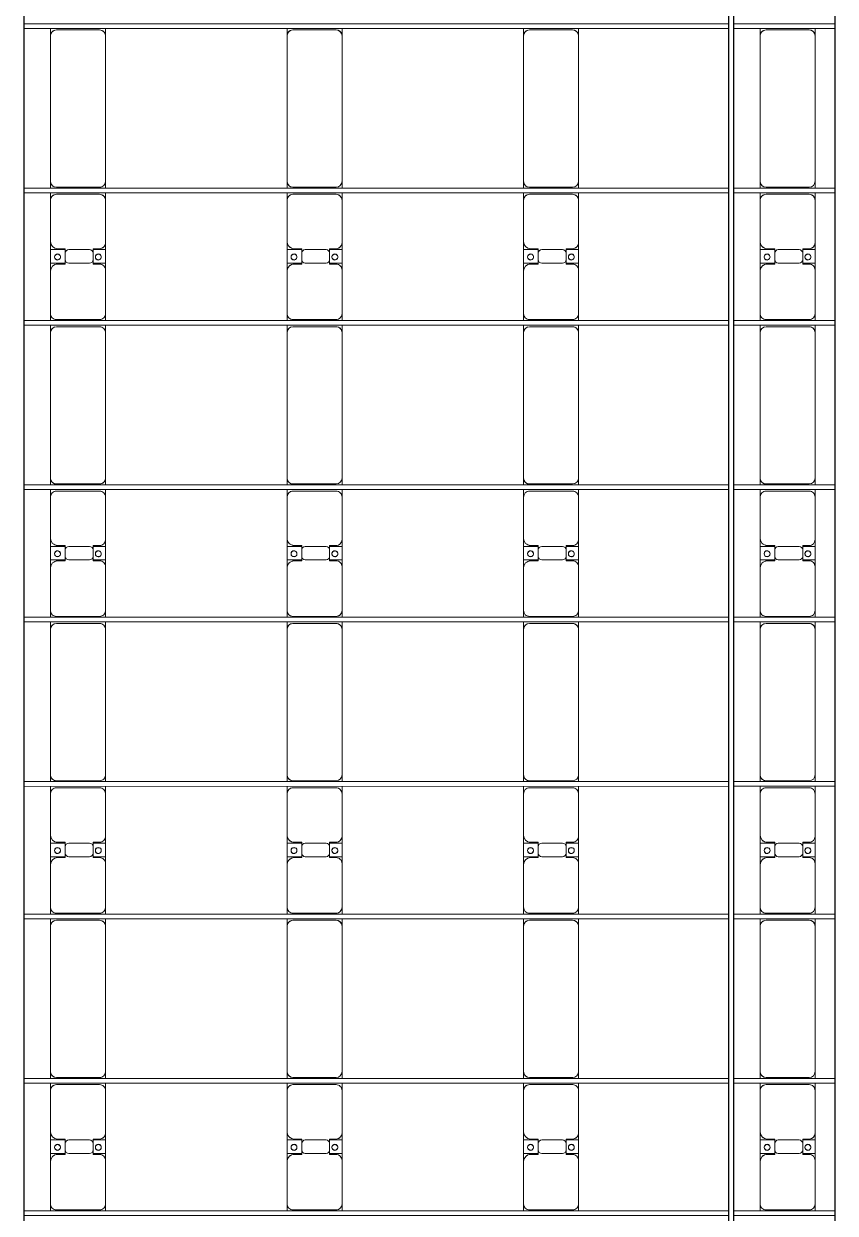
# Model space of a CAD drawing. Header units: millimetres. Extents: x -496478 to -186190, y -204059 to -87354.
# Drawn here: x -471192 to -464331, y -181249 to -171190 of the extents above; entities that cross this region are included whole.
import ezdxf

# ---------------------------------------------------------------- set-up
doc = ezdxf.new("R2010")
doc.units = ezdxf.units.MM
for name, color, linetype, lineweight in [('A-DETL-MBND', 5, 'Continuous', 9), ('A-GENM', 13, 'Continuous', 9), ('S-BEAM', 12, 'Continuous', 9)]:
    doc.layers.add(name, color=color, linetype=linetype, lineweight=lineweight)

# ---------------------------------------------------------------- blocks, each defined once
blk = doc.blocks.new('Dai phao do pin - DẢI PHAO ĐỠ PIN-24231-BỐ TRÍ KHUNG KẾT CẤU BÈ PIN 01')
at = {"layer": 'A-DETL-MBND', "color": 8}
for p, q in [((15773, 242), (15830, 242)), ((16190, 242), (15830, 242)), ((16190, 242), (16372, 242)), ((16258, 242), (16440, 242)), ((16258, 118), (16258, 242)), ((16372, 242), (16372, 118)), ((16790, 242), (16440, 242)), ((16790, 242), (16853, 242)), ((16893, 242), (16950, 242)), ((18180, 242), (16950, 242)), ((18185, 242), (18243, 242)), ((18283, 242), (18340, 242)), ((18700, 242), (18340, 242)), ((18700, 242), (18882, 242)), ((18768, 242), (18950, 242)), ((18768, 118), (18768, 242)), ((18882, 242), (18882, 118)), ((19300, 242), (18950, 242)), ((19300, 242), (19363, 242)), ((19403, 242), (19460, 242)), ((20690, 242), (19460, 242)), ((20690, 242), (20753, 242)), ((20793, 242), (20850, 242)), ((21210, 242), (20850, 242)), ((21210, 242), (21392, 242)), ((21278, 242), (21460, 242)), ((21278, 118), (21278, 242)), ((21392, 242), (21392, 118)), ((21810, 242), (21460, 242)), ((21810, 242), (21873, 242)), ((21913, 242), (21970, 242)), ((23200, 242), (21970, 242)), ((23200, 242), (23263, 242)), ((23304, 242), (23360, 242)), ((23720, 242), (23360, 242)), ((23720, 242), (23902, 242)), ((23788, 242), (23970, 242)), ((23788, 118), (23788, 242)), ((23902, 242), (23902, 118)), ((24320, 242), (23970, 242)), ((24320, 242), (24383, 242)), ((24423, 242), (24480, 242)), ((25710, 242), (24480, 242)), ((25710, 242), (25773, 242)), ((15780, 192), (15780, -173)), ((16250, 118), (16250, 182)), ((16342, 118), (16250, 118)), ((16380, 118), (16288, 118)), ((16380, 182), (16380, 118)), ((16840, -173), (16840, 192)), ((16900, 192), (16900, -173)), ((18230, -173), (18230, 192)), ((18290, 192), (18290, -173)), ((18760, 118), (18760, 182)), ((18852, 118), (18760, 118)), ((18890, 118), (18798, 118)), ((18890, 182), (18890, 118)), ((19350, -173), (19350, 192)), ((19410, 192), (19410, -173)), ((20740, -173), (20740, 192)), ((20800, 192), (20800, -173)), ((21270, 118), (21270, 182)), ((21362, 118), (21270, 118)), ((21400, 118), (21308, 118)), ((21400, 182), (21400, 118)), ((21860, -173), (21860, 192)), ((21920, 192), (21920, -173)), ((23250, -173), (23250, 192)), ((23310, 192), (23310, -173)), ((23780, 118), (23780, 182)), ((23872, 118), (23780, 118)), ((23910, 118), (23818, 118)), ((23910, 182), (23910, 118)), ((24370, -173), (24370, 192)), ((24430, 192), (24430, -173)), ((25760, -173), (25760, 192)), ((16258, 88), (16258, -88)), ((16372, -88), (16372, 88)), ((18768, 88), (18768, -88)), ((18882, -88), (18882, 88)), ((21278, 88), (21278, -88)), ((21392, -88), (21392, 88)), ((23788, 88), (23788, -88)), ((23902, -88), (23902, 88)), ((16250, -173), (16250, -118)), ((16250, -118), (16342, -118)), ((16258, -223), (16258, -118)), ((16288, -118), (16380, -118)), ((16372, -118), (16372, -223)), ((16380, -118), (16380, -173)), ((18760, -173), (18760, -118)), ((18760, -118), (18852, -118)), ((18768, -223), (18768, -118)), ((18798, -118), (18890, -118)), ((18882, -118), (18882, -223)), ((18890, -118), (18890, -173)), ((21270, -173), (21270, -118)), ((21270, -118), (21362, -118)), ((21278, -223), (21278, -118)), ((21308, -118), (21400, -118)), ((21392, -118), (21392, -223)), ((21400, -118), (21400, -173)), ((23780, -173), (23780, -118)), ((23780, -118), (23872, -118)), ((23788, -223), (23788, -118)), ((23818, -118), (23910, -118)), ((23902, -118), (23902, -223)), ((23910, -118), (23910, -173)), ((15830, -223), (15773, -223)), ((15830, -223), (16200, -223)), ((16372, -223), (16200, -223)), ((16430, -223), (16258, -223)), ((16430, -223), (16790, -223)), ((16853, -223), (16790, -223)), ((16950, -223), (16893, -223)), ((16950, -223), (18180, -223)), ((18243, -223), (18185, -223)), ((18340, -223), (18283, -223)), ((18340, -223), (18710, -223)), ((18882, -223), (18710, -223)), ((18940, -223), (18768, -223)), ((18940, -223), (19300, -223)), ((19363, -223), (19300, -223)), ((19460, -223), (19403, -223)), ((19460, -223), (20690, -223)), ((20753, -223), (20690, -223)), ((20850, -223), (20793, -223)), ((20850, -223), (21220, -223)), ((21392, -223), (21220, -223)), ((21450, -223), (21278, -223)), ((21450, -223), (21810, -223)), ((21873, -223), (21810, -223)), ((21970, -223), (21913, -223)), ((21970, -223), (23200, -223)), ((23263, -223), (23200, -223)), ((23360, -223), (23304, -223)), ((23360, -223), (23730, -223)), ((23902, -223), (23730, -223)), ((23960, -223), (23788, -223)), ((23960, -223), (24320, -223)), ((24383, -223), (24320, -223)), ((24480, -223), (24423, -223)), ((24480, -223), (25710, -223)), ((25773, -223), (25710, -223))]:
    blk.add_line(p, q, dxfattribs=at)
for centre, radius, start, end in [((15830, 192), 50, 90, 180), ((15830, 192), 50, 135, 180), ((16190, 182), 60, 360, 90), ((16190, 182), 60, 360, 45), ((16309, 183), 25, 0, 180), ((16311, 183), 25, 0, 180), ((16440, 182), 60, 90, 180), ((16440, 182), 60, 135, 180), ((16790, 192), 50, 0, 90), ((16790, 192), 50, 0, 45), ((16950, 192), 50, 90, 180), ((16950, 192), 50, 105, 180), ((18180, 192), 50, 360, 90), ((18180, 192), 50, 15, 84.2874), ((18340, 192), 50, 90, 180), ((18340, 192), 50, 135, 180), ((18700, 182), 60, 0, 90), ((18700, 182), 60, 0, 45), ((18819, 183), 25, 0, 180), ((18821, 183), 25, 0, 180), ((18950, 182), 60, 90, 180), ((18950, 182), 60, 135, 180), ((19300, 192), 50, 0, 90), ((19300, 192), 50, 0, 45), ((19460, 192), 50, 90, 180), ((19460, 192), 50, 105, 180), ((20690, 192), 50, 0, 90), ((20690, 192), 50, 15, 90), ((20850, 192), 50, 90, 180), ((20850, 192), 50, 135, 180), ((21210, 182), 60, 0, 90), ((21210, 182), 60, 0, 45), ((21329, 183), 25, 360, 180), ((21331, 183), 25, 0, 180), ((21460, 182), 60, 90, 180), ((21460, 182), 60, 135, 180), ((21810, 192), 50, 0, 90), ((21810, 192), 50, 0, 45), ((21970, 192), 50, 90, 180), ((21970, 192), 50, 105, 180), ((23200, 192), 50, 360, 90), ((23200, 192), 50, 15, 90), ((23360, 192), 50, 90, 180), ((23360, 192), 50, 135, 180), ((23720, 182), 60, 360, 90), ((23720, 182), 60, 360, 45), ((23839, 183), 25, 360, 180), ((23841, 183), 25, 360, 180), ((23970, 182), 60, 90, 180), ((23970, 182), 60, 135, 180), ((24320, 192), 50, 360, 90), ((24320, 192), 50, 360, 45), ((24480, 192), 50, 90, 180), ((24480, 192), 50, 105, 180), ((25710, 192), 50, 360, 90), ((25710, 192), 50, 15, 90), ((16288, 88), 30, 90, 180), ((16309, 183), 25, 180, 360), ((16311, 183), 25, 180, 0), ((16311, 183), 25, 180, 195), ((16342, 88), 30, 360, 90), ((18798, 88), 30, 90, 180), ((18819, 183), 25, 180, 0), ((18821, 183), 25, 180, 360), ((18821, 183), 25, 180, 195), ((18852, 88), 30, 0, 90), ((21308, 88), 30, 90, 180), ((21329, 183), 25, 180, 360), ((21331, 183), 25, 180, 0), ((21331, 183), 25, 180, 195), ((21362, 88), 30, 0, 90), ((23818, 88), 30, 90, 180), ((23839, 183), 25, 180, 0), ((23841, 183), 25, 180, 0), ((23841, 183), 25, 180, 195), ((23872, 88), 30, 0, 90), ((16288, -88), 30, 180, 270), ((16342, -88), 30, 270, 0), ((18798, -88), 30, 180, 270), ((18852, -88), 30, 270, 0), ((21308, -88), 30, 180, 270), ((21362, -88), 30, 270, 0), ((23818, -88), 30, 180, 270), ((23872, -88), 30, 270, 0), ((15830, -173), 50, 180, 270), ((15830, -173), 50, 180, 225), ((16200, -173), 50, 270, 360), ((16200, -173), 50, 315, 360), ((16309, -162), 25, 0, 180), ((16309, -162), 25, 180, 360), ((16311, -162), 25, 360, 180), ((16311, -162), 25, 120, 180), ((16311, -162), 25, 180, 0), ((16311, -162), 25, 75, 105), ((16309, -162), 25, 75, 90), ((16309, -162), 25, 30, 45), ((16309, -162), 25, 0, 15), ((16430, -173), 50, 180, 270), ((16430, -173), 50, 180, 225), ((16790, -173), 50, 270, 0), ((16790, -173), 50, 315, 360), ((16950, -173), 50, 180, 270), ((16950, -173), 50, 180, 270), ((18180, -173), 50, 270, 360), ((18180, -173), 50, 285, 360), ((18340, -173), 50, 180, 270), ((18340, -173), 50, 180, 225), ((18710, -173), 50, 270, 0), ((18710, -173), 50, 315, 0), ((18819, -162), 25, 0, 180), ((18819, -162), 25, 180, 0), ((18821, -162), 25, 0, 180), ((18821, -162), 25, 120, 180), ((18821, -162), 25, 180, 360), ((18821, -162), 25, 75, 105), ((18819, -162), 25, 75, 90), ((18819, -162), 25, 30, 45), ((18819, -162), 25, 0, 15), ((18940, -173), 50, 180, 270), ((18940, -173), 50, 180, 225), ((19300, -173), 50, 270, 360), ((19300, -173), 50, 315, 360), ((19460, -173), 50, 180, 270), ((19460, -173), 50, 180, 270), ((20690, -173), 50, 270, 0), ((20690, -173), 50, 285, 0), ((20850, -173), 50, 180, 270), ((20850, -173), 50, 180, 225), ((21220, -173), 50, 270, 0), ((21220, -173), 50, 315, 0), ((21329, -162), 25, 360, 180), ((21329, -162), 25, 180, 0), ((21331, -162), 25, 360, 180), ((21331, -162), 25, 120, 180), ((21331, -162), 25, 180, 0), ((21331, -162), 25, 75, 105), ((21329, -162), 25, 75, 90), ((21329, -162), 25, 30, 45), ((21329, -162), 25, 360, 15), ((21450, -173), 50, 180, 270), ((21450, -173), 50, 180, 225), ((21810, -173), 50, 270, 0), ((21810, -173), 50, 315, 0), ((21970, -173), 50, 180, 270), ((21970, -173), 50, 180, 270), ((23200, -173), 50, 270, 0), ((23200, -173), 50, 285, 360), ((23360, -173), 50, 180, 270), ((23360, -173), 50, 180, 225), ((23730, -173), 50, 270, 0), ((23730, -173), 50, 315, 0), ((23839, -162), 25, 360, 180), ((23839, -162), 25, 180, 0), ((23841, -162), 25, 360, 180), ((23841, -162), 25, 120, 180), ((23841, -162), 25, 180, 0), ((23841, -162), 25, 75, 105), ((23839, -162), 25, 75, 90), ((23839, -162), 25, 30, 45), ((23839, -162), 25, 360, 15), ((23960, -173), 50, 180, 270), ((23960, -173), 50, 180, 225), ((24320, -173), 50, 270, 360), ((24320, -173), 50, 315, 360), ((24480, -173), 50, 180, 270), ((24480, -173), 50, 180, 270), ((25710, -173), 50, 270, 360), ((25710, -173), 50, 285, 0)]:
    blk.add_arc(centre, radius, start, end, dxfattribs=at)
blk = doc.blocks.new('Dai phao do pin - DẢI PHAO ĐỠ PIN-V108-BỐ TRÍ KHUNG KẾT CẤU BÈ PIN 01')
at = {"layer": 'A-DETL-MBND', "color": 8}
for p, q in [((15773, 242), (15830, 242)), ((16190, 242), (15830, 242)), ((16190, 242), (16372, 242)), ((16258, 242), (16440, 242)), ((16258, 118), (16258, 242)), ((16372, 242), (16372, 118)), ((16790, 242), (16440, 242)), ((16790, 242), (16853, 242)), ((16893, 242), (16950, 242)), ((18180, 242), (16950, 242)), ((18185, 242), (18243, 242)), ((18283, 242), (18340, 242)), ((18700, 242), (18340, 242)), ((18700, 242), (18882, 242)), ((18768, 242), (18950, 242)), ((18768, 118), (18768, 242)), ((18882, 242), (18882, 118)), ((19300, 242), (18950, 242)), ((19300, 242), (19363, 242)), ((19403, 242), (19460, 242)), ((20690, 242), (19460, 242)), ((20690, 242), (20753, 242)), ((20793, 242), (20850, 242)), ((21210, 242), (20850, 242)), ((21210, 242), (21392, 242)), ((21278, 242), (21460, 242)), ((21278, 118), (21278, 242)), ((21392, 242), (21392, 118)), ((21810, 242), (21460, 242)), ((21810, 242), (21873, 242)), ((21913, 242), (21970, 242)), ((23200, 242), (21970, 242)), ((23200, 242), (23263, 242)), ((23304, 242), (23360, 242)), ((23720, 242), (23360, 242)), ((23720, 242), (23902, 242)), ((23788, 242), (23970, 242)), ((23788, 118), (23788, 242)), ((23902, 242), (23902, 118)), ((24320, 242), (23970, 242)), ((24320, 242), (24383, 242)), ((24423, 242), (24480, 242)), ((25710, 242), (24480, 242)), ((25710, 242), (25773, 242)), ((15780, 192), (15780, -173)), ((16250, 118), (16250, 182)), ((16342, 118), (16250, 118)), ((16380, 118), (16288, 118)), ((16380, 182), (16380, 118)), ((16840, -173), (16840, 192)), ((16900, 192), (16900, -173)), ((18230, -173), (18230, 192)), ((18290, 192), (18290, -173)), ((18760, 118), (18760, 182)), ((18852, 118), (18760, 118)), ((18890, 118), (18798, 118)), ((18890, 182), (18890, 118)), ((19350, -173), (19350, 192)), ((19410, 192), (19410, -173)), ((20740, -173), (20740, 192)), ((20800, 192), (20800, -173)), ((21270, 118), (21270, 182)), ((21362, 118), (21270, 118)), ((21400, 118), (21308, 118)), ((21400, 182), (21400, 118)), ((21860, -173), (21860, 192)), ((21920, 192), (21920, -173)), ((23250, -173), (23250, 192)), ((23310, 192), (23310, -173)), ((23780, 118), (23780, 182)), ((23872, 118), (23780, 118)), ((23910, 118), (23818, 118)), ((23910, 182), (23910, 118)), ((24370, -173), (24370, 192)), ((24430, 192), (24430, -173)), ((25760, -173), (25760, 192)), ((16258, 88), (16258, -88)), ((16372, -88), (16372, 88)), ((18768, 88), (18768, -88)), ((18882, -88), (18882, 88)), ((21278, 88), (21278, -88)), ((21392, -88), (21392, 88)), ((23788, 88), (23788, -88)), ((23902, -88), (23902, 88)), ((16250, -173), (16250, -118)), ((16250, -118), (16342, -118)), ((16258, -223), (16258, -118)), ((16288, -118), (16380, -118)), ((16372, -118), (16372, -223)), ((16380, -118), (16380, -173)), ((18760, -173), (18760, -118)), ((18760, -118), (18852, -118)), ((18768, -223), (18768, -118)), ((18798, -118), (18890, -118)), ((18882, -118), (18882, -223)), ((18890, -118), (18890, -173)), ((21270, -173), (21270, -118)), ((21270, -118), (21362, -118)), ((21278, -223), (21278, -118)), ((21308, -118), (21400, -118)), ((21392, -118), (21392, -223)), ((21400, -118), (21400, -173)), ((23780, -173), (23780, -118)), ((23780, -118), (23872, -118)), ((23788, -223), (23788, -118)), ((23818, -118), (23910, -118)), ((23902, -118), (23902, -223)), ((23910, -118), (23910, -173)), ((15830, -223), (15773, -223)), ((15830, -223), (16200, -223)), ((16372, -223), (16200, -223)), ((16430, -223), (16258, -223)), ((16430, -223), (16790, -223)), ((16853, -223), (16790, -223)), ((16950, -223), (16893, -223)), ((16950, -223), (18180, -223)), ((18243, -223), (18185, -223)), ((18340, -223), (18283, -223)), ((18340, -223), (18710, -223)), ((18882, -223), (18710, -223)), ((18940, -223), (18768, -223)), ((18940, -223), (19300, -223)), ((19363, -223), (19300, -223)), ((19460, -223), (19403, -223)), ((19460, -223), (20690, -223)), ((20753, -223), (20690, -223)), ((20850, -223), (20793, -223)), ((20850, -223), (21220, -223)), ((21392, -223), (21220, -223)), ((21450, -223), (21278, -223)), ((21450, -223), (21810, -223)), ((21873, -223), (21810, -223)), ((21970, -223), (21913, -223)), ((21970, -223), (23200, -223)), ((23263, -223), (23200, -223)), ((23360, -223), (23304, -223)), ((23360, -223), (23730, -223)), ((23902, -223), (23730, -223)), ((23960, -223), (23788, -223)), ((23960, -223), (24320, -223)), ((24383, -223), (24320, -223)), ((24480, -223), (24423, -223)), ((24480, -223), (25710, -223)), ((25773, -223), (25710, -223))]:
    blk.add_line(p, q, dxfattribs=at)
for centre, radius, start, end in [((15830, 192), 50, 90, 180), ((15830, 192), 50, 135, 180), ((16190, 182), 60, 360, 90), ((16190, 182), 60, 360, 45), ((16309, 183), 25, 0, 180), ((16311, 183), 25, 0, 180), ((16440, 182), 60, 90, 180), ((16440, 182), 60, 135, 180), ((16790, 192), 50, 0, 90), ((16790, 192), 50, 0, 45), ((16950, 192), 50, 90, 180), ((16950, 192), 50, 105, 180), ((18180, 192), 50, 360, 90), ((18180, 192), 50, 15, 84.2567), ((18340, 192), 50, 90, 180), ((18340, 192), 50, 135, 180), ((18700, 182), 60, 0, 90), ((18700, 182), 60, 0, 45), ((18819, 183), 25, 0, 180), ((18821, 183), 25, 0, 180), ((18950, 182), 60, 90, 180), ((18950, 182), 60, 135, 180), ((19300, 192), 50, 0, 90), ((19300, 192), 50, 0, 45), ((19460, 192), 50, 90, 180), ((19460, 192), 50, 105, 180), ((20690, 192), 50, 0, 90), ((20690, 192), 50, 15, 90), ((20850, 192), 50, 90, 180), ((20850, 192), 50, 135, 180), ((21210, 182), 60, 0, 90), ((21210, 182), 60, 0, 45), ((21329, 183), 25, 360, 180), ((21331, 183), 25, 0, 180), ((21460, 182), 60, 90, 180), ((21460, 182), 60, 135, 180), ((21810, 192), 50, 0, 90), ((21810, 192), 50, 0, 45), ((21970, 192), 50, 90, 180), ((21970, 192), 50, 105, 180), ((23200, 192), 50, 360, 90), ((23200, 192), 50, 15, 90), ((23360, 192), 50, 90, 180), ((23360, 192), 50, 135, 180), ((23720, 182), 60, 360, 90), ((23720, 182), 60, 360, 45), ((23839, 183), 25, 360, 180), ((23841, 183), 25, 360, 180), ((23970, 182), 60, 90, 180), ((23970, 182), 60, 135, 180), ((24320, 192), 50, 360, 90), ((24320, 192), 50, 360, 45), ((24480, 192), 50, 90, 180), ((24480, 192), 50, 105, 180), ((25710, 192), 50, 360, 90), ((25710, 192), 50, 15, 90), ((16288, 88), 30, 90, 180), ((16309, 183), 25, 180, 360), ((16311, 183), 25, 180, 0), ((16311, 183), 25, 180, 195), ((16342, 88), 30, 360, 90), ((18798, 88), 30, 90, 180), ((18819, 183), 25, 180, 0), ((18821, 183), 25, 180, 360), ((18821, 183), 25, 180, 195), ((18852, 88), 30, 0, 90), ((21308, 88), 30, 90, 180), ((21329, 183), 25, 180, 360), ((21331, 183), 25, 180, 0), ((21331, 183), 25, 180, 195), ((21362, 88), 30, 0, 90), ((23818, 88), 30, 90, 180), ((23839, 183), 25, 180, 0), ((23841, 183), 25, 180, 0), ((23841, 183), 25, 180, 195), ((23872, 88), 30, 0, 90), ((16288, -88), 30, 180, 270), ((16342, -88), 30, 270, 0), ((18798, -88), 30, 180, 270), ((18852, -88), 30, 270, 0), ((21308, -88), 30, 180, 270), ((21362, -88), 30, 270, 0), ((23818, -88), 30, 180, 270), ((23872, -88), 30, 270, 0), ((15830, -173), 50, 180, 270), ((15830, -173), 50, 180, 225), ((16200, -173), 50, 270, 360), ((16200, -173), 50, 315, 360), ((16309, -162), 25, 0, 180), ((16309, -162), 25, 180, 360), ((16311, -162), 25, 360, 180), ((16311, -162), 25, 120, 180), ((16311, -162), 25, 180, 0), ((16311, -162), 25, 75, 105), ((16309, -162), 25, 75, 90), ((16309, -162), 25, 30, 45), ((16309, -162), 25, 0, 15), ((16430, -173), 50, 180, 270), ((16430, -173), 50, 180, 225), ((16790, -173), 50, 270, 0), ((16790, -173), 50, 315, 360), ((16950, -173), 50, 180, 270), ((16950, -173), 50, 180, 270), ((18180, -173), 50, 270, 360), ((18180, -173), 50, 285, 360), ((18340, -173), 50, 180, 270), ((18340, -173), 50, 180, 225), ((18710, -173), 50, 270, 0), ((18710, -173), 50, 315, 0), ((18819, -162), 25, 0, 180), ((18819, -162), 25, 180, 0), ((18821, -162), 25, 0, 180), ((18821, -162), 25, 120, 180), ((18821, -162), 25, 180, 360), ((18821, -162), 25, 75, 105), ((18819, -162), 25, 75, 90), ((18819, -162), 25, 30, 45), ((18819, -162), 25, 0, 15), ((18940, -173), 50, 180, 270), ((18940, -173), 50, 180, 225), ((19300, -173), 50, 270, 360), ((19300, -173), 50, 315, 360), ((19460, -173), 50, 180, 270), ((19460, -173), 50, 180, 270), ((20690, -173), 50, 270, 0), ((20690, -173), 50, 285, 0), ((20850, -173), 50, 180, 270), ((20850, -173), 50, 180, 225), ((21220, -173), 50, 270, 0), ((21220, -173), 50, 315, 0), ((21329, -162), 25, 360, 180), ((21329, -162), 25, 180, 0), ((21331, -162), 25, 360, 180), ((21331, -162), 25, 120, 180), ((21331, -162), 25, 180, 0), ((21331, -162), 25, 75, 105), ((21329, -162), 25, 75, 90), ((21329, -162), 25, 30, 45), ((21329, -162), 25, 360, 15), ((21450, -173), 50, 180, 270), ((21450, -173), 50, 180, 225), ((21810, -173), 50, 270, 0), ((21810, -173), 50, 315, 0), ((21970, -173), 50, 180, 270), ((21970, -173), 50, 180, 270), ((23200, -173), 50, 270, 0), ((23200, -173), 50, 285, 360), ((23360, -173), 50, 180, 270), ((23360, -173), 50, 180, 225), ((23730, -173), 50, 270, 0), ((23730, -173), 50, 315, 0), ((23839, -162), 25, 360, 180), ((23839, -162), 25, 180, 0), ((23841, -162), 25, 360, 180), ((23841, -162), 25, 120, 180), ((23841, -162), 25, 180, 0), ((23841, -162), 25, 75, 105), ((23839, -162), 25, 75, 90), ((23839, -162), 25, 30, 45), ((23839, -162), 25, 360, 15), ((23960, -173), 50, 180, 270), ((23960, -173), 50, 180, 225), ((24320, -173), 50, 270, 360), ((24320, -173), 50, 315, 360), ((24480, -173), 50, 180, 270), ((24480, -173), 50, 180, 270), ((25710, -173), 50, 270, 360), ((25710, -173), 50, 285, 0)]:
    blk.add_arc(centre, radius, start, end, dxfattribs=at)
blk = doc.blocks.new('Dai phao do pin - DẢI PHAO ĐỠ PIN-V109-BỐ TRÍ KHUNG KẾT CẤU BÈ PIN 01')
at = {"layer": 'A-DETL-MBND', "color": 8}
for p, q in [((15773, 242), (15830, 242)), ((16190, 242), (15830, 242)), ((16190, 242), (16372, 242)), ((16258, 242), (16440, 242)), ((16258, 118), (16258, 242)), ((16372, 242), (16372, 118)), ((16790, 242), (16440, 242)), ((16790, 242), (16853, 242)), ((16893, 242), (16950, 242)), ((18180, 242), (16950, 242)), ((18185, 242), (18243, 242)), ((18283, 242), (18340, 242)), ((18700, 242), (18340, 242)), ((18700, 242), (18882, 242)), ((18768, 242), (18950, 242)), ((18768, 118), (18768, 242)), ((18882, 242), (18882, 118)), ((19300, 242), (18950, 242)), ((19300, 242), (19363, 242)), ((19403, 242), (19460, 242)), ((20690, 242), (19460, 242)), ((20690, 242), (20753, 242)), ((20793, 242), (20850, 242)), ((21210, 242), (20850, 242)), ((21210, 242), (21392, 242)), ((21278, 242), (21460, 242)), ((21278, 118), (21278, 242)), ((21392, 242), (21392, 118)), ((21810, 242), (21460, 242)), ((21810, 242), (21873, 242)), ((21913, 242), (21970, 242)), ((23200, 242), (21970, 242)), ((23200, 242), (23263, 242)), ((23304, 242), (23360, 242)), ((23720, 242), (23360, 242)), ((23720, 242), (23902, 242)), ((23788, 242), (23970, 242)), ((23788, 118), (23788, 242)), ((23902, 242), (23902, 118)), ((24320, 242), (23970, 242)), ((24320, 242), (24383, 242)), ((24423, 242), (24480, 242)), ((25710, 242), (24480, 242)), ((25710, 242), (25773, 242)), ((15780, 192), (15780, -173)), ((16250, 118), (16250, 182)), ((16342, 118), (16250, 118)), ((16380, 118), (16288, 118)), ((16380, 182), (16380, 118)), ((16840, -173), (16840, 192)), ((16900, 192), (16900, -173)), ((18230, -173), (18230, 192)), ((18290, 192), (18290, -173)), ((18760, 118), (18760, 182)), ((18852, 118), (18760, 118)), ((18890, 118), (18798, 118)), ((18890, 182), (18890, 118)), ((19350, -173), (19350, 192)), ((19410, 192), (19410, -173)), ((20740, -173), (20740, 192)), ((20800, 192), (20800, -173)), ((21270, 118), (21270, 182)), ((21362, 118), (21270, 118)), ((21400, 118), (21308, 118)), ((21400, 182), (21400, 118)), ((21860, -173), (21860, 192)), ((21920, 192), (21920, -173)), ((23250, -173), (23250, 192)), ((23310, 192), (23310, -173)), ((23780, 118), (23780, 182)), ((23872, 118), (23780, 118)), ((23910, 118), (23818, 118)), ((23910, 182), (23910, 118)), ((24370, -173), (24370, 192)), ((24430, 192), (24430, -173)), ((25760, -173), (25760, 192)), ((16258, 88), (16258, -88)), ((16372, -88), (16372, 88)), ((18768, 88), (18768, -88)), ((18882, -88), (18882, 88)), ((21278, 88), (21278, -88)), ((21392, -88), (21392, 88)), ((23788, 88), (23788, -88)), ((23902, -88), (23902, 88)), ((16250, -173), (16250, -118)), ((16250, -118), (16342, -118)), ((16258, -223), (16258, -118)), ((16288, -118), (16380, -118)), ((16372, -118), (16372, -223)), ((16380, -118), (16380, -173)), ((18760, -173), (18760, -118)), ((18760, -118), (18852, -118)), ((18768, -223), (18768, -118)), ((18798, -118), (18890, -118)), ((18882, -118), (18882, -223)), ((18890, -118), (18890, -173)), ((21270, -173), (21270, -118)), ((21270, -118), (21362, -118)), ((21278, -223), (21278, -118)), ((21308, -118), (21400, -118)), ((21392, -118), (21392, -223)), ((21400, -118), (21400, -173)), ((23780, -173), (23780, -118)), ((23780, -118), (23872, -118)), ((23788, -223), (23788, -118)), ((23818, -118), (23910, -118)), ((23902, -118), (23902, -223)), ((23910, -118), (23910, -173)), ((15830, -223), (15773, -223)), ((15830, -223), (16200, -223)), ((16372, -223), (16200, -223)), ((16430, -223), (16258, -223)), ((16430, -223), (16790, -223)), ((16853, -223), (16790, -223)), ((16950, -223), (16893, -223)), ((16950, -223), (18180, -223)), ((18243, -223), (18185, -223)), ((18340, -223), (18283, -223)), ((18340, -223), (18710, -223)), ((18882, -223), (18710, -223)), ((18940, -223), (18768, -223)), ((18940, -223), (19300, -223)), ((19363, -223), (19300, -223)), ((19460, -223), (19403, -223)), ((19460, -223), (20690, -223)), ((20753, -223), (20690, -223)), ((20850, -223), (20793, -223)), ((20850, -223), (21220, -223)), ((21392, -223), (21220, -223)), ((21450, -223), (21278, -223)), ((21450, -223), (21810, -223)), ((21873, -223), (21810, -223)), ((21970, -223), (21913, -223)), ((21970, -223), (23200, -223)), ((23263, -223), (23200, -223)), ((23360, -223), (23304, -223)), ((23360, -223), (23730, -223)), ((23902, -223), (23730, -223)), ((23960, -223), (23788, -223)), ((23960, -223), (24320, -223)), ((24383, -223), (24320, -223)), ((24480, -223), (24423, -223)), ((24480, -223), (25710, -223)), ((25773, -223), (25710, -223))]:
    blk.add_line(p, q, dxfattribs=at)
for centre, radius, start, end in [((15830, 192), 50, 90, 180), ((15830, 192), 50, 135, 180), ((16190, 182), 60, 360, 90), ((16190, 182), 60, 360, 45), ((16309, 183), 25, 0, 180), ((16311, 183), 25, 0, 180), ((16440, 182), 60, 90, 180), ((16440, 182), 60, 135, 180), ((16790, 192), 50, 0, 90), ((16790, 192), 50, 0, 45), ((16950, 192), 50, 90, 180), ((16950, 192), 50, 105, 180), ((18180, 192), 50, 360, 90), ((18180, 192), 50, 15, 84.226), ((18340, 192), 50, 90, 180), ((18340, 192), 50, 135, 180), ((18700, 182), 60, 0, 90), ((18700, 182), 60, 0, 45), ((18819, 183), 25, 0, 180), ((18821, 183), 25, 0, 180), ((18950, 182), 60, 90, 180), ((18950, 182), 60, 135, 180), ((19300, 192), 50, 0, 90), ((19300, 192), 50, 0, 45), ((19460, 192), 50, 90, 180), ((19460, 192), 50, 105, 180), ((20690, 192), 50, 0, 90), ((20690, 192), 50, 15, 90), ((20850, 192), 50, 90, 180), ((20850, 192), 50, 135, 180), ((21210, 182), 60, 0, 90), ((21210, 182), 60, 0, 45), ((21329, 183), 25, 360, 180), ((21331, 183), 25, 0, 180), ((21460, 182), 60, 90, 180), ((21460, 182), 60, 135, 180), ((21810, 192), 50, 0, 90), ((21810, 192), 50, 0, 45), ((21970, 192), 50, 90, 180), ((21970, 192), 50, 105, 180), ((23200, 192), 50, 360, 90), ((23200, 192), 50, 15, 90), ((23360, 192), 50, 90, 180), ((23360, 192), 50, 135, 180), ((23720, 182), 60, 360, 90), ((23720, 182), 60, 360, 45), ((23839, 183), 25, 360, 180), ((23841, 183), 25, 360, 180), ((23970, 182), 60, 90, 180), ((23970, 182), 60, 135, 180), ((24320, 192), 50, 360, 90), ((24320, 192), 50, 360, 45), ((24480, 192), 50, 90, 180), ((24480, 192), 50, 105, 180), ((25710, 192), 50, 360, 90), ((25710, 192), 50, 15, 90), ((16288, 88), 30, 90, 180), ((16309, 183), 25, 180, 360), ((16311, 183), 25, 180, 0), ((16311, 183), 25, 180, 195), ((16342, 88), 30, 360, 90), ((18798, 88), 30, 90, 180), ((18819, 183), 25, 180, 0), ((18821, 183), 25, 180, 360), ((18821, 183), 25, 180, 195), ((18852, 88), 30, 0, 90), ((21308, 88), 30, 90, 180), ((21329, 183), 25, 180, 360), ((21331, 183), 25, 180, 0), ((21331, 183), 25, 180, 195), ((21362, 88), 30, 0, 90), ((23818, 88), 30, 90, 180), ((23839, 183), 25, 180, 0), ((23841, 183), 25, 180, 0), ((23841, 183), 25, 180, 195), ((23872, 88), 30, 0, 90), ((16288, -88), 30, 180, 270), ((16342, -88), 30, 270, 0), ((18798, -88), 30, 180, 270), ((18852, -88), 30, 270, 0), ((21308, -88), 30, 180, 270), ((21362, -88), 30, 270, 0), ((23818, -88), 30, 180, 270), ((23872, -88), 30, 270, 0), ((15830, -173), 50, 180, 270), ((15830, -173), 50, 180, 225), ((16200, -173), 50, 270, 360), ((16200, -173), 50, 315, 360), ((16309, -162), 25, 0, 180), ((16309, -162), 25, 180, 360), ((16311, -162), 25, 360, 180), ((16311, -162), 25, 120, 180), ((16311, -162), 25, 180, 0), ((16311, -162), 25, 75, 105), ((16309, -162), 25, 75, 90), ((16309, -162), 25, 30, 45), ((16309, -162), 25, 0, 15), ((16430, -173), 50, 180, 270), ((16430, -173), 50, 180, 225), ((16790, -173), 50, 270, 0), ((16790, -173), 50, 315, 360), ((16950, -173), 50, 180, 270), ((16950, -173), 50, 180, 270), ((18180, -173), 50, 270, 360), ((18180, -173), 50, 285, 360), ((18340, -173), 50, 180, 270), ((18340, -173), 50, 180, 225), ((18710, -173), 50, 270, 0), ((18710, -173), 50, 315, 0), ((18819, -162), 25, 0, 180), ((18819, -162), 25, 180, 0), ((18821, -162), 25, 0, 180), ((18821, -162), 25, 120, 180), ((18821, -162), 25, 180, 360), ((18821, -162), 25, 75, 105), ((18819, -162), 25, 75, 90), ((18819, -162), 25, 30, 45), ((18819, -162), 25, 0, 15), ((18940, -173), 50, 180, 270), ((18940, -173), 50, 180, 225), ((19300, -173), 50, 270, 360), ((19300, -173), 50, 315, 360), ((19460, -173), 50, 180, 270), ((19460, -173), 50, 180, 270), ((20690, -173), 50, 270, 0), ((20690, -173), 50, 285, 0), ((20850, -173), 50, 180, 270), ((20850, -173), 50, 180, 225), ((21220, -173), 50, 270, 0), ((21220, -173), 50, 315, 0), ((21329, -162), 25, 360, 180), ((21329, -162), 25, 180, 0), ((21331, -162), 25, 360, 180), ((21331, -162), 25, 120, 180), ((21331, -162), 25, 180, 0), ((21331, -162), 25, 75, 105), ((21329, -162), 25, 75, 90), ((21329, -162), 25, 30, 45), ((21329, -162), 25, 360, 15), ((21450, -173), 50, 180, 270), ((21450, -173), 50, 180, 225), ((21810, -173), 50, 270, 0), ((21810, -173), 50, 315, 0), ((21970, -173), 50, 180, 270), ((21970, -173), 50, 180, 270), ((23200, -173), 50, 270, 0), ((23200, -173), 50, 285, 360), ((23360, -173), 50, 180, 270), ((23360, -173), 50, 180, 225), ((23730, -173), 50, 270, 0), ((23730, -173), 50, 315, 0), ((23839, -162), 25, 360, 180), ((23839, -162), 25, 180, 0), ((23841, -162), 25, 360, 180), ((23841, -162), 25, 120, 180), ((23841, -162), 25, 180, 0), ((23841, -162), 25, 75, 105), ((23839, -162), 25, 75, 90), ((23839, -162), 25, 30, 45), ((23839, -162), 25, 360, 15), ((23960, -173), 50, 180, 270), ((23960, -173), 50, 180, 225), ((24320, -173), 50, 270, 360), ((24320, -173), 50, 315, 360), ((24480, -173), 50, 180, 270), ((24480, -173), 50, 180, 270), ((25710, -173), 50, 270, 360), ((25710, -173), 50, 285, 0)]:
    blk.add_arc(centre, radius, start, end, dxfattribs=at)
blk = doc.blocks.new('Dai phao do pin - DẢI PHAO ĐỠ PIN-V110-BỐ TRÍ KHUNG KẾT CẤU BÈ PIN 01')
at = {"layer": 'A-DETL-MBND', "color": 8}
for p, q in [((15773, 242), (15830, 242)), ((16190, 242), (15830, 242)), ((16190, 242), (16372, 242)), ((16258, 242), (16440, 242)), ((16258, 118), (16258, 242)), ((16372, 242), (16372, 118)), ((16790, 242), (16440, 242)), ((16790, 242), (16853, 242)), ((16893, 242), (16950, 242)), ((18180, 242), (16950, 242)), ((18185, 242), (18243, 242)), ((18283, 242), (18340, 242)), ((18700, 242), (18340, 242)), ((18700, 242), (18882, 242)), ((18768, 242), (18950, 242)), ((18768, 118), (18768, 242)), ((18882, 242), (18882, 118)), ((19300, 242), (18950, 242)), ((19300, 242), (19363, 242)), ((19403, 242), (19460, 242)), ((20690, 242), (19460, 242)), ((20690, 242), (20753, 242)), ((20793, 242), (20850, 242)), ((21210, 242), (20850, 242)), ((21210, 242), (21392, 242)), ((21278, 242), (21460, 242)), ((21278, 118), (21278, 242)), ((21392, 242), (21392, 118)), ((21810, 242), (21460, 242)), ((21810, 242), (21873, 242)), ((21913, 242), (21970, 242)), ((23200, 242), (21970, 242)), ((23200, 242), (23263, 242)), ((23304, 242), (23360, 242)), ((23720, 242), (23360, 242)), ((23720, 242), (23902, 242)), ((23788, 242), (23970, 242)), ((23788, 118), (23788, 242)), ((23902, 242), (23902, 118)), ((24320, 242), (23970, 242)), ((24320, 242), (24383, 242)), ((24423, 242), (24480, 242)), ((25710, 242), (24480, 242)), ((25710, 242), (25773, 242)), ((15780, 192), (15780, -173)), ((16250, 118), (16250, 182)), ((16342, 118), (16250, 118)), ((16380, 118), (16288, 118)), ((16380, 182), (16380, 118)), ((16840, -173), (16840, 192)), ((16900, 192), (16900, -173)), ((18230, -173), (18230, 192)), ((18290, 192), (18290, -173)), ((18760, 118), (18760, 182)), ((18852, 118), (18760, 118)), ((18890, 118), (18798, 118)), ((18890, 182), (18890, 118)), ((19350, -173), (19350, 192)), ((19410, 192), (19410, -173)), ((20740, -173), (20740, 192)), ((20800, 192), (20800, -173)), ((21270, 118), (21270, 182)), ((21362, 118), (21270, 118)), ((21400, 118), (21308, 118)), ((21400, 182), (21400, 118)), ((21860, -173), (21860, 192)), ((21920, 192), (21920, -173)), ((23250, -173), (23250, 192)), ((23310, 192), (23310, -173)), ((23780, 118), (23780, 182)), ((23872, 118), (23780, 118)), ((23910, 118), (23818, 118)), ((23910, 182), (23910, 118)), ((24370, -173), (24370, 192)), ((24430, 192), (24430, -173)), ((25760, -173), (25760, 192)), ((16258, 88), (16258, -88)), ((16372, -88), (16372, 88)), ((18768, 88), (18768, -88)), ((18882, -88), (18882, 88)), ((21278, 88), (21278, -88)), ((21392, -88), (21392, 88)), ((23788, 88), (23788, -88)), ((23902, -88), (23902, 88)), ((16250, -173), (16250, -118)), ((16250, -118), (16342, -118)), ((16258, -223), (16258, -118)), ((16288, -118), (16380, -118)), ((16372, -118), (16372, -223)), ((16380, -118), (16380, -173)), ((18760, -173), (18760, -118)), ((18760, -118), (18852, -118)), ((18768, -223), (18768, -118)), ((18798, -118), (18890, -118)), ((18882, -118), (18882, -223)), ((18890, -118), (18890, -173)), ((21270, -173), (21270, -118)), ((21270, -118), (21362, -118)), ((21278, -223), (21278, -118)), ((21308, -118), (21400, -118)), ((21392, -118), (21392, -223)), ((21400, -118), (21400, -173)), ((23780, -173), (23780, -118)), ((23780, -118), (23872, -118)), ((23788, -223), (23788, -118)), ((23818, -118), (23910, -118)), ((23902, -118), (23902, -223)), ((23910, -118), (23910, -173)), ((15830, -223), (15773, -223)), ((15830, -223), (16200, -223)), ((16372, -223), (16200, -223)), ((16430, -223), (16258, -223)), ((16430, -223), (16790, -223)), ((16853, -223), (16790, -223)), ((16950, -223), (16893, -223)), ((16950, -223), (18180, -223)), ((18243, -223), (18185, -223)), ((18340, -223), (18283, -223)), ((18340, -223), (18710, -223)), ((18882, -223), (18710, -223)), ((18940, -223), (18768, -223)), ((18940, -223), (19300, -223)), ((19363, -223), (19300, -223)), ((19460, -223), (19403, -223)), ((19460, -223), (20690, -223)), ((20753, -223), (20690, -223)), ((20850, -223), (20793, -223)), ((20850, -223), (21220, -223)), ((21392, -223), (21220, -223)), ((21450, -223), (21278, -223)), ((21450, -223), (21810, -223)), ((21873, -223), (21810, -223)), ((21970, -223), (21913, -223)), ((21970, -223), (23200, -223)), ((23263, -223), (23200, -223)), ((23360, -223), (23304, -223)), ((23360, -223), (23730, -223)), ((23902, -223), (23730, -223)), ((23960, -223), (23788, -223)), ((23960, -223), (24320, -223)), ((24383, -223), (24320, -223)), ((24480, -223), (24423, -223)), ((24480, -223), (25710, -223)), ((25773, -223), (25710, -223))]:
    blk.add_line(p, q, dxfattribs=at)
for centre, radius, start, end in [((15830, 192), 50, 90, 180), ((15830, 192), 50, 135, 180), ((16190, 182), 60, 360, 90), ((16190, 182), 60, 360, 45), ((16309, 183), 25, 0, 180), ((16311, 183), 25, 0, 180), ((16440, 182), 60, 90, 180), ((16440, 182), 60, 135, 180), ((16790, 192), 50, 0, 90), ((16790, 192), 50, 0, 45), ((16950, 192), 50, 90, 180), ((16950, 192), 50, 105, 180), ((18180, 192), 50, 360, 90), ((18180, 192), 50, 15, 84.1953), ((18340, 192), 50, 90, 180), ((18340, 192), 50, 135, 180), ((18700, 182), 60, 0, 90), ((18700, 182), 60, 0, 45), ((18819, 183), 25, 0, 180), ((18821, 183), 25, 0, 180), ((18950, 182), 60, 90, 180), ((18950, 182), 60, 135, 180), ((19300, 192), 50, 0, 90), ((19300, 192), 50, 0, 45), ((19460, 192), 50, 90, 180), ((19460, 192), 50, 105, 180), ((20690, 192), 50, 0, 90), ((20690, 192), 50, 15, 90), ((20850, 192), 50, 90, 180), ((20850, 192), 50, 135, 180), ((21210, 182), 60, 0, 90), ((21210, 182), 60, 0, 45), ((21329, 183), 25, 360, 180), ((21331, 183), 25, 0, 180), ((21460, 182), 60, 90, 180), ((21460, 182), 60, 135, 180), ((21810, 192), 50, 0, 90), ((21810, 192), 50, 0, 45), ((21970, 192), 50, 90, 180), ((21970, 192), 50, 105, 180), ((23200, 192), 50, 360, 90), ((23200, 192), 50, 15, 90), ((23360, 192), 50, 90, 180), ((23360, 192), 50, 135, 180), ((23720, 182), 60, 360, 90), ((23720, 182), 60, 360, 45), ((23839, 183), 25, 360, 180), ((23841, 183), 25, 360, 180), ((23970, 182), 60, 90, 180), ((23970, 182), 60, 135, 180), ((24320, 192), 50, 360, 90), ((24320, 192), 50, 360, 45), ((24480, 192), 50, 90, 180), ((24480, 192), 50, 105, 180), ((25710, 192), 50, 360, 90), ((25710, 192), 50, 15, 90), ((16288, 88), 30, 90, 180), ((16309, 183), 25, 180, 360), ((16311, 183), 25, 180, 0), ((16311, 183), 25, 180, 195), ((16342, 88), 30, 360, 90), ((18798, 88), 30, 90, 180), ((18819, 183), 25, 180, 0), ((18821, 183), 25, 180, 360), ((18821, 183), 25, 180, 195), ((18852, 88), 30, 0, 90), ((21308, 88), 30, 90, 180), ((21329, 183), 25, 180, 360), ((21331, 183), 25, 180, 0), ((21331, 183), 25, 180, 195), ((21362, 88), 30, 0, 90), ((23818, 88), 30, 90, 180), ((23839, 183), 25, 180, 0), ((23841, 183), 25, 180, 0), ((23841, 183), 25, 180, 195), ((23872, 88), 30, 0, 90), ((16288, -88), 30, 180, 270), ((16342, -88), 30, 270, 0), ((18798, -88), 30, 180, 270), ((18852, -88), 30, 270, 0), ((21308, -88), 30, 180, 270), ((21362, -88), 30, 270, 0), ((23818, -88), 30, 180, 270), ((23872, -88), 30, 270, 0), ((15830, -173), 50, 180, 270), ((15830, -173), 50, 180, 225), ((16200, -173), 50, 270, 360), ((16200, -173), 50, 315, 360), ((16309, -162), 25, 0, 180), ((16309, -162), 25, 180, 360), ((16311, -162), 25, 360, 180), ((16311, -162), 25, 120, 180), ((16311, -162), 25, 180, 0), ((16311, -162), 25, 75, 105), ((16309, -162), 25, 75, 90), ((16309, -162), 25, 30, 45), ((16309, -162), 25, 0, 15), ((16430, -173), 50, 180, 270), ((16430, -173), 50, 180, 225), ((16790, -173), 50, 270, 0), ((16790, -173), 50, 315, 360), ((16950, -173), 50, 180, 270), ((16950, -173), 50, 180, 225), ((18180, -173), 50, 270, 360), ((18180, -173), 50, 315, 360), ((18340, -173), 50, 180, 270), ((18340, -173), 50, 180, 225), ((18710, -173), 50, 270, 0), ((18710, -173), 50, 315, 0), ((18819, -162), 25, 0, 180), ((18819, -162), 25, 180, 0), ((18821, -162), 25, 0, 180), ((18821, -162), 25, 120, 180), ((18821, -162), 25, 180, 360), ((18821, -162), 25, 75, 105), ((18819, -162), 25, 75, 90), ((18819, -162), 25, 30, 45), ((18819, -162), 25, 0, 15), ((18940, -173), 50, 180, 270), ((18940, -173), 50, 180, 225), ((19300, -173), 50, 270, 360), ((19300, -173), 50, 315, 360), ((19460, -173), 50, 180, 270), ((19460, -173), 50, 180, 225), ((20690, -173), 50, 270, 0), ((20690, -173), 50, 315, 0), ((20850, -173), 50, 180, 270), ((20850, -173), 50, 180, 225), ((21220, -173), 50, 270, 0), ((21220, -173), 50, 315, 0), ((21329, -162), 25, 360, 180), ((21329, -162), 25, 180, 0), ((21331, -162), 25, 360, 180), ((21331, -162), 25, 120, 180), ((21331, -162), 25, 180, 0), ((21331, -162), 25, 75, 105), ((21329, -162), 25, 75, 90), ((21329, -162), 25, 30, 45), ((21329, -162), 25, 360, 15), ((21450, -173), 50, 180, 270), ((21450, -173), 50, 180, 225), ((21810, -173), 50, 270, 0), ((21810, -173), 50, 315, 0), ((21970, -173), 50, 180, 270), ((21970, -173), 50, 180, 225), ((23200, -173), 50, 270, 0), ((23200, -173), 50, 315, 360), ((23360, -173), 50, 180, 270), ((23360, -173), 50, 180, 225), ((23730, -173), 50, 270, 0), ((23730, -173), 50, 315, 0), ((23839, -162), 25, 360, 180), ((23839, -162), 25, 180, 0), ((23841, -162), 25, 360, 180), ((23841, -162), 25, 120, 180), ((23841, -162), 25, 180, 0), ((23841, -162), 25, 75, 105), ((23839, -162), 25, 75, 90), ((23839, -162), 25, 30, 45), ((23839, -162), 25, 360, 15), ((23960, -173), 50, 180, 270), ((23960, -173), 50, 180, 225), ((24320, -173), 50, 270, 360), ((24320, -173), 50, 315, 360), ((24480, -173), 50, 180, 270), ((24480, -173), 50, 180, 225), ((25710, -173), 50, 270, 360), ((25710, -173), 50, 315, 0), ((16950, -173), 50, 234.235, 270), ((18180, -173), 50, 285, 300), ((19460, -173), 50, 234.2977, 270), ((20690, -173), 50, 285, 300), ((21970, -173), 50, 234.3605, 270), ((23200, -173), 50, 285, 300), ((24480, -173), 50, 234.4232, 270), ((25710, -173), 50, 285, 300)]:
    blk.add_arc(centre, radius, start, end, dxfattribs=at)
blk = doc.blocks.new('Dầm C52 - Dầm C52-25118-BỐ TRÍ KHUNG KẾT CẤU BÈ PIN 01')
at = {"layer": 'S-BEAM', "color": 1}
for p, q in [((504, 20), (1364, 20)), ((1404, 20), (7364, 20)), ((1364, -20), (504, -20)), ((7364, -20), (1404, -20))]:
    blk.add_line(p, q, dxfattribs=at)
blk = doc.blocks.new('Dầm C52 - Hộp 40x60-25785-BỐ TRÍ KHUNG KẾT CẤU BÈ PIN 01')
at = {"layer": 'S-BEAM', "color": 3, "lineweight": 25}
for p, q in [((-44702, 20), (44702, 20)), ((44702, -20), (-44702, -20))]:
    blk.add_line(p, q, dxfattribs=at)
blk = doc.blocks.new('Dầm C52 - Hộp 40x60-25870-BỐ TRÍ KHUNG KẾT CẤU BÈ PIN 01')
at = {"layer": 'S-BEAM', "color": 3, "lineweight": 25}
blk.add_line((37172, -20), (-37172, -20), dxfattribs=at)
blk = doc.blocks.new('Dầm C52 - Hộp 40x60-26017-BỐ TRÍ KHUNG KẾT CẤU BÈ PIN 01')
at = {"layer": 'S-BEAM', "color": 3, "lineweight": 25}
blk.add_line((-17349, 20), (17349, 20), dxfattribs=at)
blk = doc.blocks.new('HOBANMONG_BEPIN 1_rvt-1-BỐ TRÍ KHUNG KẾT CẤU BÈ PIN 01')
at = {"layer": 'A-GENM', "lineweight": 9, "rotation": 90.00075860989342}
for name, p in [('Dai phao do pin - DẢI PHAO ĐỠ PIN-24231-BỐ TRÍ KHUNG KẾT CẤU BÈ PIN 01', (-464724, -197002)), ('Dai phao do pin - DẢI PHAO ĐỠ PIN-V110-BỐ TRÍ KHUNG KẾT CẤU BÈ PIN 01', (-470724, -197002)), ('Dai phao do pin - DẢI PHAO ĐỠ PIN-V109-BỐ TRÍ KHUNG KẾT CẤU BÈ PIN 01', (-468724, -197002)), ('Dai phao do pin - DẢI PHAO ĐỠ PIN-V108-BỐ TRÍ KHUNG KẾT CẤU BÈ PIN 01', (-466724, -197002))]:
    blk.add_blockref(name, p, dxfattribs=at)
at = {"layer": 'S-BEAM', "lineweight": 9}
for name, p, rotation in [('Dầm C52 - Hộp 40x60-25785-BỐ TRÍ KHUNG KẾT CẤU BÈ PIN 01', (-465212, -155049), 90.00075860989166), ('Dầm C52 - Hộp 40x60-25870-BỐ TRÍ KHUNG KẾT CẤU BÈ PIN 01', (-471212, -162579), 90.00075860989166), ('Dầm C52 - Hộp 40x60-26017-BỐ TRÍ KHUNG KẾT CẤU BÈ PIN 01', (-464312, -182403), 90.00075860989166), ('Dầm C52 - Dầm C52-25118-BỐ TRÍ KHUNG KẾT CẤU BÈ PIN 01', (-463828, -171209), 180.0007586094741), ('Dầm C52 - Dầm C52-25118-BỐ TRÍ KHUNG KẾT CẤU BÈ PIN 01', (-463828, -172599), 180.0007586094741), ('Dầm C52 - Dầm C52-25118-BỐ TRÍ KHUNG KẾT CẤU BÈ PIN 01', (-463828, -173719), 180.0007586094741), ('Dầm C52 - Dầm C52-25118-BỐ TRÍ KHUNG KẾT CẤU BÈ PIN 01', (-463828, -175109), 180.0007586094741), ('Dầm C52 - Dầm C52-25118-BỐ TRÍ KHUNG KẾT CẤU BÈ PIN 01', (-463828, -176229), 180.0007586094741), ('Dầm C52 - Dầm C52-25118-BỐ TRÍ KHUNG KẾT CẤU BÈ PIN 01', (-463828, -177619), 180.0007586094741), ('Dầm C52 - Dầm C52-25118-BỐ TRÍ KHUNG KẾT CẤU BÈ PIN 01', (-463828, -178739), 180.0007586094741), ('Dầm C52 - Dầm C52-25118-BỐ TRÍ KHUNG KẾT CẤU BÈ PIN 01', (-463828, -180129), 180.0007586094741), ('Dầm C52 - Dầm C52-25118-BỐ TRÍ KHUNG KẾT CẤU BÈ PIN 01', (-463828, -181249), 180.0007586094741)]:
    blk.add_blockref(name, p, dxfattribs=dict(at, rotation=rotation))

msp = doc.modelspace()

# ---------------------------------------------------------------- block references
at = {"lineweight": 5}
msp.add_blockref('HOBANMONG_BEPIN 1_rvt-1-BỐ TRÍ KHUNG KẾT CẤU BÈ PIN 01', (0, 0), dxfattribs=at)

doc.saveas('drawing.dxf')
